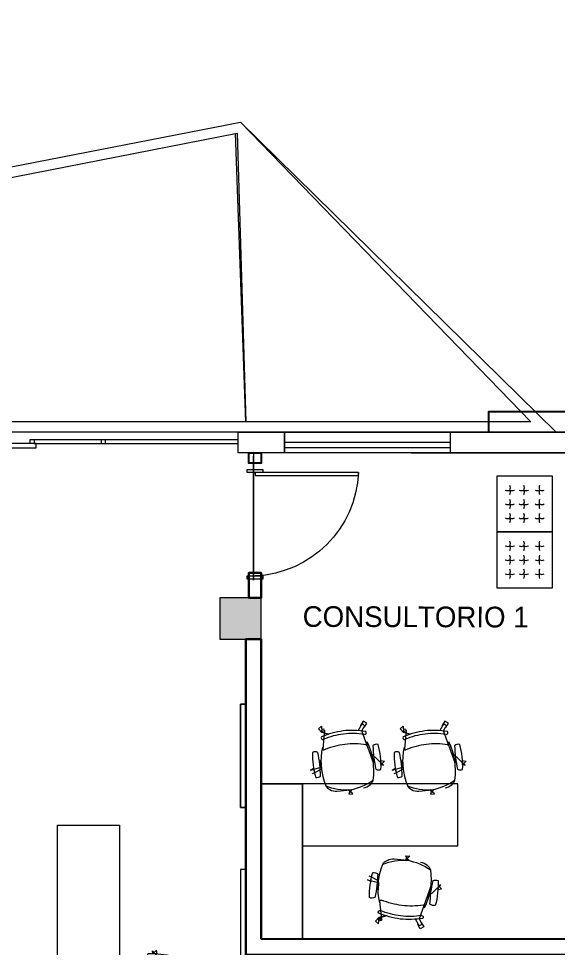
# Model space of a CAD drawing. Header units: millimetres. Extents: x 3379916 to 3461107, y 1810459 to 1930088.
# Drawn here: x 3433361 to 3438580, y 1903617 to 1912609 of the extents above; entities that cross this region are included whole.
import ezdxf

# ---------------------------------------------------------------- set-up
doc = ezdxf.new("R2010")
doc.units = ezdxf.units.MM
doc.linetypes.add('IMPORT-DASHED2', pattern=[375, 250, -125])
for name, color, linetype, lineweight in [('P0 - Mobiliario', 7, 'Continuous', 9), ('P0 - Paredes', 10, 'Continuous', 25), ('P0 - Puertas', 250, 'Continuous', 13), ('P0 - Textos', 250, 'Continuous', 13), ('planos entrada_dwg', 8, 'Continuous', 9), ('Rebars', 252, 'Continuous', 9)]:
    doc.layers.add(name, color=color, linetype=linetype, lineweight=lineweight)
doc.styles.add('Century Gothic', font='GOTHIC.TTF', dxfattribs={"height": 199.9999999903352})

# ---------------------------------------------------------------- blocks, each defined once
blk = doc.blocks.new('planos entrada_dwg_FD-171032-Nivel 1')
at = {"layer": 'Rebars', "color": 9, "linetype": 'IMPORT-DASHED2', "flags": 128}
blk.add_lwpolyline([(98.2827539743189, 143.0815205774807), (101.332754578561, 140.0815236117297), (83.03275458288, 140.0815236117297), (86.08275397733406, 144.0815205774807), (91.88275421032768, 141.8315205774807), (98.2827539743189, 143.0815205774807), (101.088483005125, 140.1815235703789), (83.2347585601997, 140.1815235703789), (86.11668484821304, 143.9610968228035), (91.87354464171541, 141.7278323355668), (98.25020092341902, 142.9732730608039), (98.3327545787356, 140.1815231140309), (98.2327541503505, 142.9698654874765)], dxfattribs=at)
blk = doc.blocks.new('planos entrada_dwg_-COL30--171035-Nivel 1')
at = {"layer": 'Rebars'}
blk.add_hatch(color=251, dxfattribs=at).paths.add_polyline_path([(-199.9999999684907, 199.9999998905069), (-199.9999999684907, -200.0000001134736), (200.0000000355765, -200.0000001134563), (200.0000000355765, 199.9999998904896)])
at = {"layer": 'Rebars', "flags": 128}
blk.add_lwpolyline([(-199.9999999710837, 199.9999998887602), (-199.9999999710837, -200.000000115196), (200.000000032844, -200.000000115196), (200.000000032844, 199.99999988876)], close=True, dxfattribs=at)
blk = doc.blocks.new('planos entrada_dwg_S1-171041-Nivel 1')
at = {"layer": 'P0 - Mobiliario'}
blk.add_line((-0.196110693502203, -0.2270060721786429), (-0.1405401767672615, -0.3416671045128133), dxfattribs=at)
at = {"layer": 'P0 - Mobiliario', "flags": 128}
for points in [[(0.2839173751417547, 0.1067988332360983), (0.305858455831185, 0.1502267401665449), (0.3412397655192763, 0.1321041341871023), (0.2897969244513661, 0.1080381143838167), (0.291225346038118, 0.0400399807840586), (0.2839173751417547, 0.1067988332360983), (0.3188586777541787, 0.0883505064994097), (0.316154312575236, 0.0897766929119826), (0.1376377383712679, 0.0437519736588001)], [(-0.0701799166854471, 0.0616438407450915), (-0.094861445715651, 0.0864087138324976), (-0.0336818357463926, -0.0034597422927618), (0.0315370375756174, 0.0230929274111986), (-0.049346107756719, -0.0111323092132807), (-0.1049109378363937, 0.0403620712459088), (-0.1228612174745649, 0.0581891164183617)], [(0.2274042072240264, -0.5211682748049498), (0.232990866759792, -0.555682996287942), (0.1897991618607193, -0.5368213318288328), (0.1937132852617651, -0.561815245077014), (0.2558244878891856, -0.4161692298948765), (0.1960717143956572, -0.4534271396696569), (0.1806712003890425, -0.4616162665188314), (0.4315018879715354, -0.2515989895910025), (0.4715533612761648, -0.257669571787119), (0.4710376674775035, -0.2606837823987008), (0.5195560941938312, -0.2684494219720364), (0.525865979725495, -0.2291964683681726), (0.4777795823756607, -0.2217491865158081), (0.4807709103915841, -0.2269699275493622), (0.4222256599459798, -0.217093063518405)], [(-0.1405401767672615, -0.3416671045128133), (-0.1859889307497639, -0.3425741568211784), (-0.1680149284628186, -0.3780397363012568), (-0.1491563466810533, -0.3238909319044673)]]:
    blk.add_lwpolyline(points, dxfattribs=at)
at = {"layer": 'P0 - Mobiliario'}
for centre, radius, start, end in [((0.3297473958227783, -0.6301704403012992), 0.7990910000000003, 108.740646648251, 126.2940865550145), ((0.030753635102883, 0.0846161525696516), 0.059532, 352.3278767053593, 44.7813767783053), ((0.240985973039642, 0.0794772990047932), 0.017185, 81.52387664680055, 211.0903764267902), ((-0.3954160248395055, -0.4921073149889709), 0.868709999999999, 28.24177671185723, 42.65137653714503), ((0.3041081766132265, 0.1011642962694168), 0.0158730000000001, 334.3848766597308, 154.36937664724), ((0.2397342456970364, -0.5815340578556062), 0.6394720000000004, 97.66547664982313, 131.8346766328395), ((-0.0855739114340395, 0.0246129371225834), 0.058674, 190.535876487358, 239.6068765690269), ((-0.5902403385844082, 1.178532652556896), 1.294799999999999, 291.5208766586811, 301.6798765944715), ((-0.0779650153126568, 0.0403212793171406), 0.015873, 95.92857657798054, 146.6767765250789), ((0.1420772338751703, 0.0349253732711077), 0.009884, 116.7487617032985, 228.9378767085053), ((-0.4061159098055215, -0.4706680402159692), 0.7359309999999994, 26.59177664003439, 42.60127671079717), ((-0.2574984708335251, -0.3931782860308886), 0.6701699999999996, 26.42457650633702, 43.79207654050051), ((-0.4118643475230784, -0.4598936289548875), 0.8687099999999995, 11.44687651401651, 25.85597685539854), ((-0.0933751740958542, -0.1753913797438145), 0.114965, 170.4136766245872, 206.671276766286), ((-0.1129760851617903, -0.1633475348353386), 0.0940300000000001, 141.7127766352583, 175.6738766862172), ((0.3733554279897362, -0.1184131000190973), 0.5602879999999999, 178.6366765887547, 203.4816767992624), ((-0.4007725918199868, -0.4811328127980234), 0.7359309999999998, 11.49687666739272, 27.50597673375805), ((-0.2508545683231205, -0.4061902277171613), 0.6701699999999998, 10.30587658470332, 27.67317670544759), ((0.4786631150636823, -0.2426989004015922), 0.015873, 262.3848766398495, 82.36947656018346), ((-0.1377688103821129, -0.3393762484192849), 0.015873, 128.5667766666597, 285.4118765335584), ((0.3416456806007774, -0.0563102439045906), 0.5602879999999996, 210.6160766137999, 235.4608765893235), ((-0.1118469422217459, 0.1070301458239555), 0.6394720000000004, 282.2628767229281, 316.4318765816556), ((0.330230217659846, -0.3335682041943074), 0.0098839999999999, 185.1596765914902, 297.3488766680461), ((0.4243186006788166, -0.2795757167041302), 0.017185, 203.0073767372521, 332.5738766511716), ((0.827143946895376, -1.597384020686149), 1.294799999999999, 112.4174867608384, 122.5767365377082), ((-0.0984592360910029, 0.2084630522876978), 0.7990910000000003, 287.8038765804383, 305.3568768118831), ((0.3052000591997058, -0.4528812728822233), 0.059532, 9.315876554376864, 61.76977648693085), ((0.0217994640115649, -0.4009584337472917), 0.1149649999999999, 207.4264767206131, 243.6838766336426), ((0.0200611485633999, -0.4238981008529663), 0.0940299999999999, 238.4238767263647, 272.384876590044), ((0.1883813834283501, -0.5119226202368738), 0.058674, 174.4913766715148, 223.5618767604798), ((0.2055673191789538, -0.5149707105010748), 0.015873, 267.4208766404929, 318.1688765473056)]:
    blk.add_arc(centre, radius, start, end, dxfattribs=at)
blk = doc.blocks.new('planos entrada_dwg__U41-171042-Nivel 1')
at = {"layer": 'P0 - Puertas', "flags": 128}
for points in [[(-170.0000003497285, 149.9999960497864), (-199.9999999120069, 149.9999960497864), (-199.9999999120069, 0), (-170.0000011031336, 0), (-170.0000011031336, 149.9999960497864)], [(859.9999999715778, 149.9999978069986), (829.9999999436382, 149.9999978069986), (829.9999999436382, 1.0543270978e-06), (859.999999101757, 1.0543270978e-06), (859.999999101757, 149.9999978069986)], [(-169.9999980851213, -925.00000454626), (-169.9999980851213, 74.9999949321994), (-139.9999995925458, 74.9999949321994), (-139.9999995925458, -925.0000063034724), (-169.9999980851213, -925.0000063034724)]]:
    blk.add_lwpolyline(points, dxfattribs=at)
at = {"layer": 'P0 - Puertas'}
blk.add_arc((-214.7378943730583, 119.7378871497148), 1045.695340698736, 272.4520289822531, 357.5479712825325, dxfattribs=at)
blk = doc.blocks.new('planos entrada_dwg_otoman cht-171048-Nivel 1')
at = {"layer": 'P0 - Mobiliario', "flags": 128}
blk.add_lwpolyline([(750.8995831223147, 158.6202081452447), (830.8995831223148, 158.6202081452447), (830.8995831223148, 238.6202081452448), (750.8995831223147, 238.6202081452448)], close=True, dxfattribs=at)
at = {"layer": 'P0 - Mobiliario'}
for centre, radius, start, end in [((764.5608630889819, 223.2813001336881), 7.040571029358393, 332.1072536353889, 27.89274636414307), ((784.5608630889765, 223.2813001336881), 7.040571029358393, 332.1072536353889, 27.89274636414307), ((804.5608630889764, 223.2813001336927), 7.040571029358393, 332.1072536353891, 27.89274636414332), ((767.4897894769238, 226.2102265216263), 7.040571029358472, 242.1072536356463, 297.8927463643523), ((764.5608630889691, 216.6938894609293), 7.040571029358437, 332.107253635623, 27.89274636437706), ((774.0772001496827, 226.2102265216136), 7.040571029358257, 242.1072536354179, 297.8927463641174), ((787.4897894769183, 226.2102265216263), 7.04057102935842, 242.107253635647, 297.8927463643533), ((794.077200149677, 226.2102265216136), 7.040571029358411, 242.1072536354177, 297.8927463641187), ((784.5608630889639, 216.6938894609293), 7.040571029358337, 332.1072536356228, 27.89274636437726), ((807.4897894769184, 226.2102265216308), 7.040571029358265, 242.1072536356473, 297.8927463643529), ((814.0772001496772, 226.2102265216181), 7.040571029358364, 242.1072536354166, 297.8927463641181), ((804.5608630889637, 216.6938894609339), 7.040571029358537, 332.1072536356231, 27.89274636437697), ((764.5608630889654, 200.5465268295557), 7.040571029358437, 332.1072536356228, 27.89274636437711), ((784.5608630889657, 200.5465268295557), 7.040571029358384, 332.1072536356229, 27.89274636437693), ((804.5608630889656, 200.5465268295557), 7.040571029358337, 332.1072536356226, 27.89274636437701), ((767.4897894769202, 191.0301897688587), 7.040571029358519, 62.10725363564757, 117.8927463643532), ((774.077200149679, 191.0301897688714), 7.04057102935851, 62.10725363588299, 117.8927463645827), ((764.5608630889783, 193.9591161567969), 7.040571029358433, 332.1072536358565, 27.89274636461117), ((787.4897894769202, 191.0301897688587), 7.04057102935842, 62.10725363564723, 117.8927463643528), ((794.0772001496789, 191.0301897688714), 7.040571029358409, 62.10725363588266, 117.892746364583), ((784.5608630889784, 193.9591161567969), 7.040571029358433, 332.1072536358565, 27.89274636461117), ((807.4897894769202, 191.0301897688587), 7.040571029358272, 62.10725363564596, 117.8927463643532), ((814.0772001496788, 191.0301897688714), 7.040571029358463, 62.10725363588202, 117.892746364582), ((804.5608630889784, 193.9591161567969), 7.040571029358433, 332.1072536358565, 27.89274636461117), ((767.4897894769238, 171.0301897688632), 7.04057102935842, 62.10725363564723, 117.8927463643536), ((764.5608630889691, 180.5465268295602), 7.040571029358437, 332.1072536356228, 27.89274636437711), ((774.0772001496827, 171.030189768876), 7.040571029358309, 62.10725363588234, 117.8927463645831), ((764.5608630889819, 173.9591161568014), 7.040571029358433, 332.1072536358565, 27.89274636461096), ((787.4897894769183, 171.0301897688632), 7.040571029358472, 62.10725363564659, 117.8927463643526), ((784.5608630889639, 180.5465268295602), 7.040571029358337, 332.1072536356226, 27.89274636437701), ((794.077200149677, 171.0301897688751), 7.040571029358463, 62.10725363588202, 117.892746364582), ((784.5608630889765, 173.9591161568014), 7.040571029358433, 332.1072536358565, 27.89274636461096), ((807.4897894769184, 171.0301897688587), 7.040571029358319, 62.10725363564691, 117.8927463643531), ((804.5608630889637, 180.5465268295556), 7.040571029358537, 332.1072536356229, 27.89274636437692), ((814.0772001496772, 171.0301897688714), 7.040571029358409, 62.10725363588267, 117.8927463645829), ((804.5608630889764, 173.9591161567969), 7.040571029358487, 332.1072536358564, 27.89274636461134)]:
    blk.add_arc(centre, radius, start, end, dxfattribs=at)
blk = doc.blocks.new('planos entrada_dwg-171017-Nivel 1')
at = {"layer": 'P0 - Mobiliario', "flags": 128}
for points in [[(3436106.941293132, 1905208.747383207), (3436106.941293132, 1903708.774276853), (3435706.941293863, 1903708.774276853), (3435706.941293863, 1905208.747383207), (3436106.942552254, 1905208.747383207), (3435706.942552983, 1905208.747383207), (3435706.942552983, 1903708.775669503), (3436106.942552254, 1903708.775669503), (3436106.942552254, 1905208.748775857)], [(3436106.941458759, 1904608.747382909), (3437606.941460547, 1904608.747382909), (3437606.941460547, 1905208.747762561), (3436106.941293132, 1905208.747762561), (3436106.941293132, 1904608.747382909)]]:
    blk.add_lwpolyline(points, dxfattribs=at)
blk.add_lwpolyline([(3433736.942350239, 1904808.7748784), (3434336.942350224, 1904808.7748784), (3434336.942350224, 1902408.77487852), (3433736.942350239, 1902408.77487852)], close=True, dxfattribs=at)
at = {"layer": 'P0 - Paredes', "flags": 128}
for points in [[(3437906.940440086, 1908608.774745763), (3437906.940440086, 1908808.774745733), (3440706.940408793, 1908808.774745733)], [(3435706.941308364, 1907248.77311896), (3435586.941308364, 1907248.77311896), (3435586.941308364, 1907008.774909216), (3435706.940049243, 1907008.774909216), (3435586.940049243, 1907008.774909216), (3435586.940049243, 1907248.771743626), (3435706.940049243, 1907248.771743626), (3435706.940049243, 1907008.774909216), (3435706.940049243, 1907248.77311896)], [(3435556.942353652, 1902208.773927585), (3435556.942353652, 1903558.775438773), (3435556.942353652, 1906608.773493529), (3435706.940848229, 1906608.773493529), (3435556.942107365, 1906608.773493529), (3435556.942107365, 1903558.775438773), (3444456.940582498, 1903558.775438773), (3444456.940582498, 1906608.777278053)], [(3435706.941293863, 1903708.774300456), (3435706.941293863, 1906608.774909246), (3435706.941293863, 1903708.775693106), (3440206.941368073, 1903708.775693106), (3440206.941368073, 1906608.774977791), (3440206.941368073, 1903708.774196863)]]:
    blk.add_lwpolyline(points, dxfattribs=at)
blk.add_lwpolyline([(3435706.940049243, 1908408.771727175), (3435706.940049243, 1908308.771727175), (3435586.940049243, 1908308.771727175), (3435586.940049243, 1908408.771727175)], close=True, dxfattribs=at)
at = {"layer": 'Rebars', "color": 4}
for p, q in [((3433512.040039626, 1908538.7733517), (3435481.940002737, 1908538.7733517)), ((3434158.365048897, 1908538.773664117), (3434158.365048897, 1908498.773666889)), ((3434196.465048906, 1908538.773462385), (3434196.465048906, 1908498.773465127)), ((3433512.040058252, 1908498.773354441), (3435481.940002737, 1908498.773354441))]:
    blk.add_line(p, q, dxfattribs=at)
at = {"layer": 'Rebars'}
for p, q in [((3437531.940347833, 1908508.774106413), (3435931.940346417, 1908508.774106413)), ((3437531.940355283, 1908458.774107546), (3435931.940355731, 1908458.774107546))]:
    blk.add_line(p, q, dxfattribs=at)
at = {"layer": 'Rebars', "color": 4, "flags": 128}
for points in [[(3433473.940040556, 1908538.773365766), (3433512.040039626, 1908538.773365766), (3433512.040039626, 1908498.773377836), (3433473.940057319, 1908498.773377836), (3433473.940057319, 1908538.773365766)], [(3433531.940052656, 1908498.772729636), (3432331.94004899, 1908498.772729636), (3432331.94004899, 1908458.771225214), (3433531.940045205, 1908458.771225214), (3433531.940045205, 1908498.772729636)]]:
    blk.add_lwpolyline(points, dxfattribs=at)
at = {"layer": 'Rebars', "flags": 128}
blk.add_lwpolyline([(3435481.940002737, 1908608.773676604), (3435931.940346417, 1908608.773676604), (3435931.940346417, 1908408.77288583), (3435481.940002737, 1908408.77288583)], close=True, dxfattribs=at)
for points in [[(3435931.940331516, 1908608.773860187), (3437531.940331069, 1908608.773860187), (3437531.940331069, 1908408.774106801), (3435931.94036318, 1908408.774106801), (3435931.94036318, 1908608.773860187)], [(3437156.939803464, 1908608.773516417), (3438756.939802957, 1908608.773516417), (3440606.941060916, 1908608.773516417), (3438756.941062077, 1908608.773516417), (3437156.941062584, 1908608.773516417)], [(3437156.939833266, 1908408.773517192), (3438756.939834666, 1908408.773517192), (3440606.941092581, 1908408.773517192), (3438756.941093788, 1908408.773517192), (3435631.97807203, 1908408.773517192), (3435631.97807203, 1907178.71380164), (3435631.97807203, 1908378.771679432)], [(3435556.941098702, 1904978.773485751), (3435506.941098717, 1904978.773485751), (3435506.941098717, 1905978.77348569), (3435556.942357824, 1905978.77348569), (3435506.942357838, 1905978.77348569), (3435506.942357838, 1904978.7748784), (3435556.942357824, 1904978.7748784)], [(3435556.942357824, 1904378.77487843), (3435506.942357838, 1904378.77487843), (3435506.942357838, 1902838.77487849), (3435556.942357824, 1902838.77487849)]]:
    blk.add_lwpolyline(points, dxfattribs=at)
at = {"xscale": 999.9999999516758, "yscale": 999.9999999516758, "zscale": 999.9999999516758}
blk.add_blockref('planos entrada_dwg_FD-171032-Nivel 1', (3337224.186471879, 1768527.252073395), dxfattribs=at)
at = {"extrusion": (0, 0, -1), "zscale": -1, "rotation": 270.0000080694499}
for p in [(-3435721.940011692, 1908048.771724254), (-3435721.941270813, 1908048.773116904)]:
    blk.add_blockref('planos entrada_dwg__U41-171042-Nivel 1', p, dxfattribs=at)
for name, p, xscale, yscale, zscale, rotation in [('planos entrada_dwg_otoman cht-171048-Nivel 1', (3436913.483986657, 1913252.502634615), 6.749999999646819, 6.749999999646819, 6.749999999646819, 270.0000088043745), ('planos entrada_dwg_otoman cht-171048-Nivel 1', (3436913.484069628, 1912712.502634645), 6.749999999646819, 6.749999999646819, 6.749999999646819, 270.0000088043745), ('planos entrada_dwg_S1-171041-Nivel 1', (3436295.171177757, 1905400.899250984), 999.9999999516758, 999.9999999516758, 999.9999999516758, 69.87810935462663), ('planos entrada_dwg_S1-171041-Nivel 1', (3437084.74220812, 1905400.899739832), 999.9999999516758, 999.9999999516758, 999.9999999516758, 69.87810935462663)]:
    blk.add_blockref(name, p, dxfattribs=dict(xscale=xscale, yscale=yscale, zscale=zscale, rotation=rotation))
for p in [(3435506.940079939, 1906808.773485959), (3435506.941339061, 1906808.774878609)]:
    blk.add_blockref('planos entrada_dwg_-COL30--171035-Nivel 1', p)
at = {"extrusion": (0, 0, -1)}
for p, xscale, yscale, zscale, rotation in [((-3436847.546244201, 1904220.510480464), 999.999999951676, 999.999999951676, -999.9999999516759, 249.8781093546265), ((-3434666.201492235, 1902998.197421688), 999.9999999516759, 999.9999999516759, -999.9999999516758, 159.8780803755798)]:
    blk.add_blockref('planos entrada_dwg_S1-171041-Nivel 1', p, dxfattribs=dict(at, xscale=xscale, yscale=yscale, zscale=zscale, rotation=rotation))
at = {"layer": 'P0 - Textos', "color": 7, "char_height": 199.9999999903352, "width": 2588.586462044396, "attachment_point": 2, "rotation": 359.83382231189404, "line_spacing_factor": 0.9845015114479526, "style": 'Century Gothic'}
for insert in [(3437199.858187235, 1906923.57051349), (3437199.859446355, 1906923.57190614)]:
    blk.add_mtext('CONSULTORIO 1', dxfattribs=dict(at, insert=insert))

msp = doc.modelspace()

# ---------------------------------------------------------------- block references
at = {"layer": 'planos entrada_dwg', "color": 7}
msp.add_blockref('planos entrada_dwg-171017-Nivel 1', (0, 0), dxfattribs=at)

doc.saveas('drawing.dxf')
